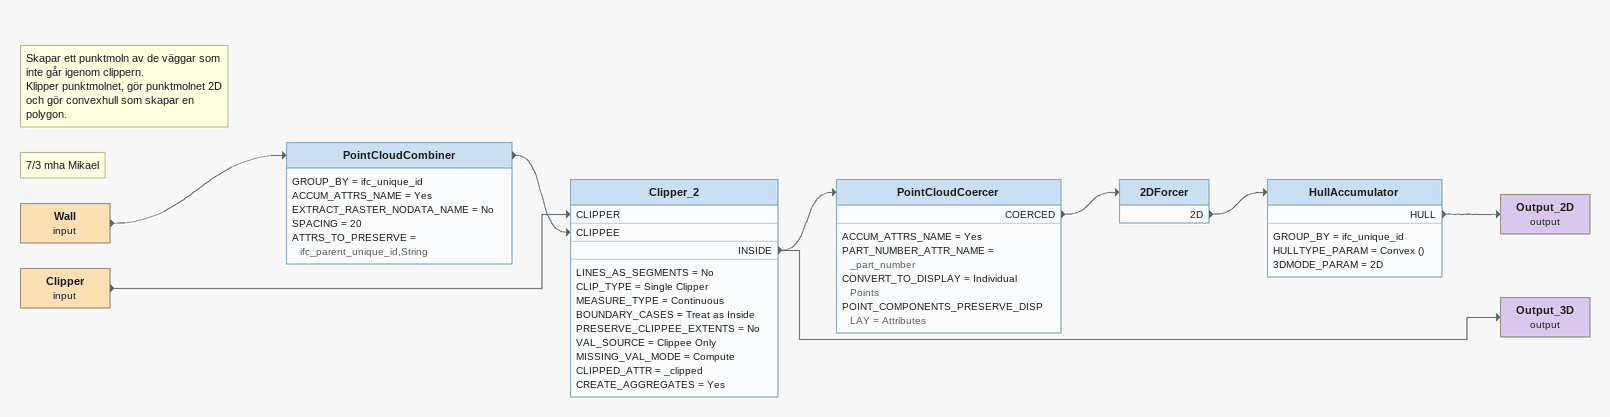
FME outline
Note: Skapar ett punktmoln av de väggar som inte går igenom clippern. / Klipper punktmolnet, gör punktmolnet 2D och gör convexhull som skapar en polygon.
Note: 7/3 mha Mikael
Wall (input)
    -> PointCloudCombiner
PointCloudCombiner
    GROUP_BY = ifc_unique_id
    ACCUM_ATTRS_NAME = Yes
    EXTRACT_RASTER_NODATA_NAME = No
    SPACING = 20
    ATTRS_TO_PRESERVE = ifc_parent_unique_id,String
    -> Clipper_2 [CLIPPEE]
Clipper (input)
    -> Clipper_2 [CLIPPER]
Clipper_2
    LINES_AS_SEGMENTS = No
    CLIP_TYPE = Single Clipper
    MEASURE_TYPE = Continuous
    BOUNDARY_CASES = Treat as Inside
    PRESERVE_CLIPPEE_EXTENTS = No
    VAL_SOURCE = Clippee Only
    MISSING_VAL_MODE = Compute
    CLIPPED_ATTR = _clipped
    CREATE_AGGREGATES = Yes
    INSIDE -> PointCloudCoercer
    INSIDE -> Output_3D (output)
PointCloudCoercer
    ACCUM_ATTRS_NAME = Yes
    PART_NUMBER_ATTR_NAME = _part_number
    CONVERT_TO_DISPLAY = Individual Points
    POINT_COMPONENTS_PRESERVE_DISPLAY = Attributes
    COERCED -> 2DForcer
2DForcer
    2D -> HullAccumulator
HullAccumulator
    GROUP_BY = ifc_unique_id
    HULLTYPE_PARAM = Convex ()
    3DMODE_PARAM = 2D
    HULL -> Output_2D (output)
Output_2D (output)
Output_3D (output)
